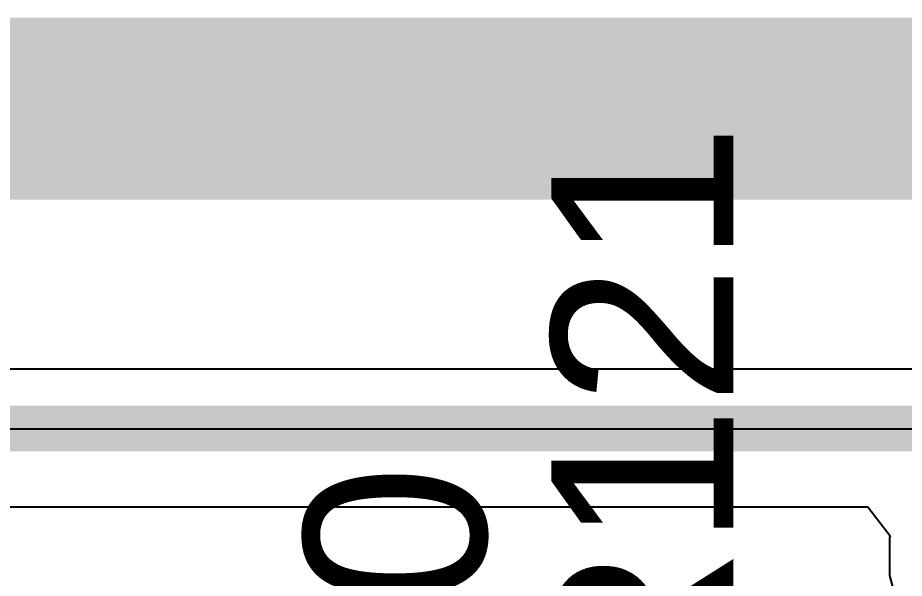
# Model space of a CAD drawing. Header units: inches. Extents: x -3 to 5437, y -3 to 5435.
# Drawn here: x 58.434 to 63.383, y 23.196 to 26.326 of the extents above; entities that cross this region are included whole.
import ezdxf

# ---------------------------------------------------------------- set-up
doc = ezdxf.new("R2010")
doc.units = ezdxf.units.IN
for name, color, linetype in [('Bottom Layer', 5, 'Continuous'), ('PWR', 76, 'Continuous'), ('Top Layer', 1, 'Continuous'), ('Top Overlay', 2, 'Continuous')]:
    doc.layers.add(name, color=color, linetype=linetype)
doc.styles.add('Arial', font='', dxfattribs={"height": 0.2})
doc.styles.get('Arial').set_extended_font_data('Arial')

msp = doc.modelspace()

# ---------------------------------------------------------------- linework, layer by layer
at = {"layer": 'Bottom Layer'}
msp.add_line((63.7254, 24.0284), (55.8523, 24.0284), dxfattribs=at)
at = {"layer": 'PWR'}
for p, q in [((70.4046, 24.3628), (46.7803, 24.3628)), ((46.7803, 23.5942), (63.1804, 23.5942)), ((63.1804, 23.5942), (63.3041, 23.433)), ((63.3041, 23.433), (63.3016, 23.4236)), ((63.3016, 23.4236), (63.3016, 23.2108)), ((63.3016, 23.2108), (63.3315, 23.0991))]:
    msp.add_line(p, q, dxfattribs=at)
at = {"layer": 'Top Layer'}
for points in [[(51.398, 25.8184, 1.016, 1.016, 0), (65.5071, 25.8184, 1.016, 1.016, 0)], [(57.7721, 24.0323, 0.254, 0.254, 0), (64.489, 24.0323, 0.254, 0.254, 0)]]:
    msp.add_lwpolyline(points, format="xyseb", dxfattribs=at)

# ---------------------------------------------------------------- texts
at = {"layer": 'Top Overlay', "style": 'Arial'}
for s, p in [('R121', (62.4297, 22.3449)), ('C80', (61.0485, 21.2272))]:
    msp.add_text(s, height=1.016, rotation=90, dxfattribs=at).set_placement(p)

doc.saveas('drawing.dxf')
